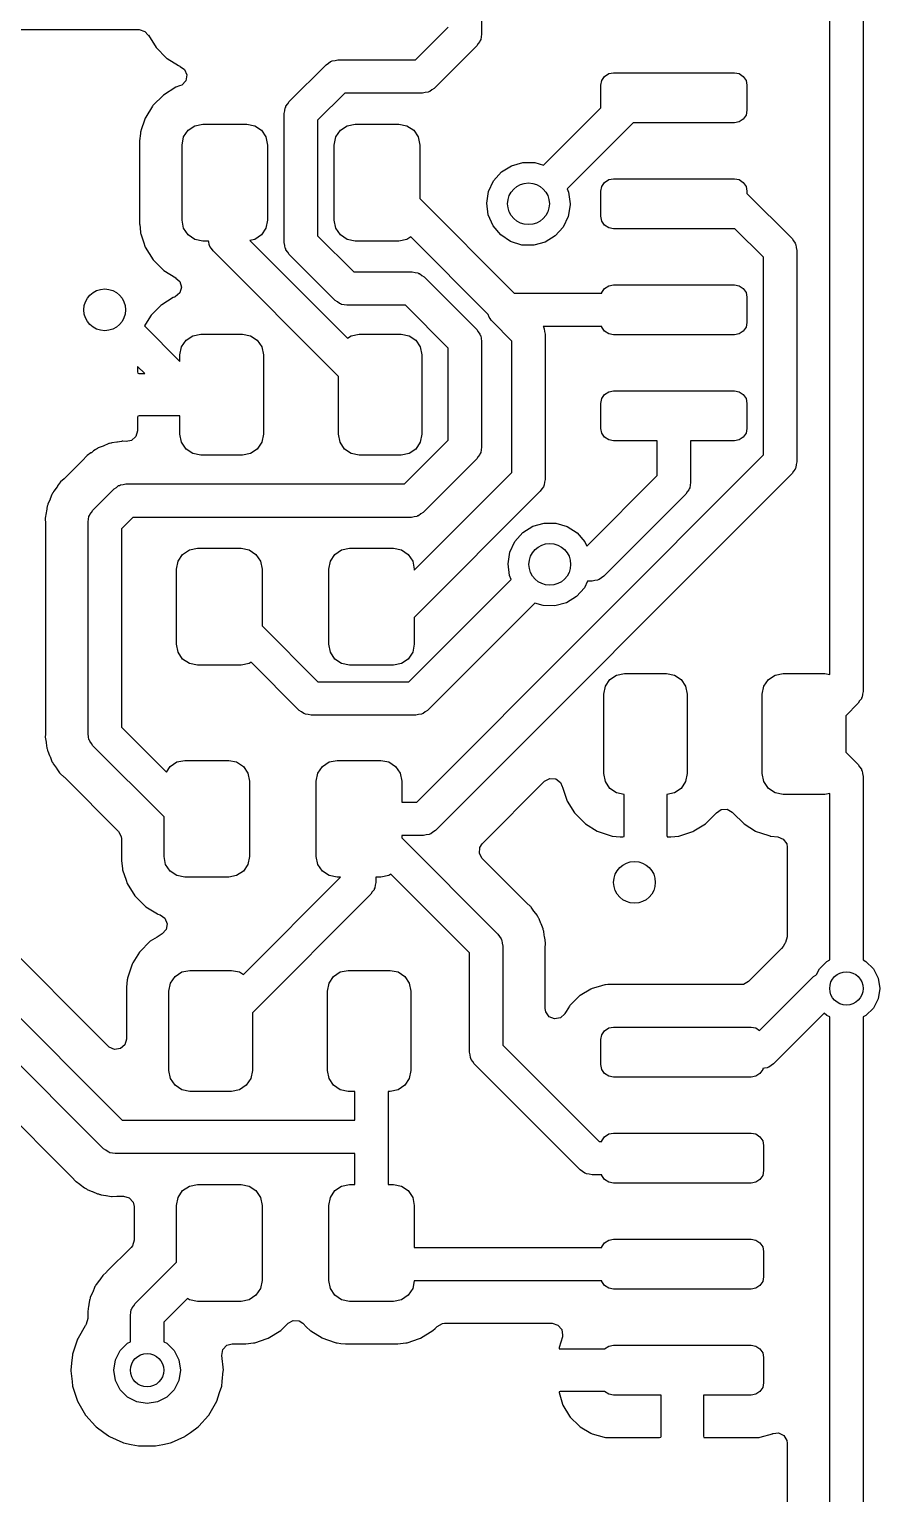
# Model space of a CAD drawing. Extents: x 61 to 228, y -146 to -45.
# Drawn here: x 134.48 to 144.67, y -125.94 to -108.4 of the extents above; entities that cross this region are included whole.
import ezdxf

# ---------------------------------------------------------------- set-up
doc = ezdxf.new("R2010")
doc.units = 0
doc.layers.add('BLACK', color=7, linetype='CONTINUOUS')

msp = doc.modelspace()

# ---------------------------------------------------------------- linework, layer by layer
at = {"layer": 'BLACK', "linetype": 'CONTINUOUS'}
for p, q in [((144.472, -91.313), (144.472, -116.332)), ((144.072, -116.127), (144.072, -104.34)), ((139.9, -106.509), (139.9, -108.458)), ((139.109, -108.766), (139.5, -108.375)), ((132.945, -108.404), (135.795, -108.404)), ((135.795, -108.404), (135.863, -108.425)), ((135.863, -108.425), (135.904, -108.471)), ((135.904, -108.471), (135.905, -108.47)), ((135.905, -108.47), (135.998, -108.62)), ((139.88, -108.545), (139.859, -108.571)), ((139.883, -108.534), (139.88, -108.545)), ((139.889, -108.524), (139.883, -108.534)), ((139.893, -108.491), (139.889, -108.524)), ((139.9, -108.458), (139.893, -108.491)), ((135.998, -108.62), (136.123, -108.745)), ((139.841, -108.599), (139.333, -109.108)), ((139.859, -108.571), (139.841, -108.599)), ((136.123, -108.745), (136.129, -108.749)), ((136.129, -108.749), (136.129, -108.749)), ((136.129, -108.749), (136.267, -108.834)), ((136.267, -108.834), (136.274, -108.838)), ((136.274, -108.838), (136.281, -108.84)), ((136.281, -108.84), (136.287, -108.844)), ((136.287, -108.844), (136.287, -108.845)), ((136.287, -108.845), (136.338, -108.881)), ((136.338, -108.881), (136.366, -108.946)), ((137.593, -109.266), (138.035, -108.824)), ((138.035, -108.824), (138.063, -108.807)), ((138.063, -108.807), (138.089, -108.786)), ((138.089, -108.786), (138.1, -108.783)), ((138.1, -108.783), (138.11, -108.777)), ((138.11, -108.777), (138.143, -108.773)), ((138.143, -108.773), (138.176, -108.766)), ((138.176, -108.766), (139.109, -108.766)), ((141.423, -108.931), (141.48, -108.92)), ((141.48, -108.92), (142.93, -108.92)), ((142.93, -108.92), (142.987, -108.931)), ((136.235, -109.094), (136.085, -109.188)), ((136.28, -109.079), (136.235, -109.094)), ((136.305, -109.068), (136.28, -109.079)), ((136.353, -109.016), (136.305, -109.068)), ((136.366, -108.946), (136.353, -109.016)), ((141.33, -109.07), (141.341, -109.013)), ((141.33, -109.339), (141.33, -109.07)), ((141.341, -109.013), (141.374, -108.964)), ((141.374, -108.964), (141.423, -108.931)), ((142.987, -108.931), (143.036, -108.964)), ((143.036, -108.964), (143.069, -109.013)), ((143.069, -109.013), (143.08, -109.07)), ((143.08, -109.07), (143.08, -109.37)), ((136.085, -109.188), (135.96, -109.313)), ((137.575, -109.294), (137.593, -109.266)), ((138.259, -109.166), (137.934, -109.49)), ((139.192, -109.166), (138.259, -109.166)), ((139.225, -109.159), (139.192, -109.166)), ((139.258, -109.155), (139.225, -109.159)), ((139.268, -109.149), (139.258, -109.155)), ((139.279, -109.146), (139.268, -109.149)), ((139.305, -109.125), (139.279, -109.146)), ((139.333, -109.108), (139.305, -109.125)), ((135.956, -109.319), (135.874, -109.452)), ((135.96, -109.313), (135.956, -109.319)), ((135.956, -109.319), (135.956, -109.319)), ((137.534, -109.407), (137.542, -109.375)), ((137.534, -110.955), (137.534, -109.407)), ((137.542, -109.375), (137.546, -109.341)), ((137.546, -109.341), (137.552, -109.332)), ((137.552, -109.332), (137.554, -109.32)), ((137.554, -109.32), (137.575, -109.294)), ((140.642, -110.027), (141.33, -109.339)), ((143.069, -109.427), (143.036, -109.476)), ((143.08, -109.37), (143.069, -109.427)), ((135.824, -109.591), (135.811, -109.631)), ((135.854, -109.501), (135.824, -109.591)), ((135.867, -109.463), (135.854, -109.501)), ((135.874, -109.452), (135.867, -109.463)), ((136.328, -109.69), (136.382, -109.609)), ((136.382, -109.609), (136.463, -109.555)), ((136.463, -109.555), (136.559, -109.536)), ((136.559, -109.536), (137.084, -109.536)), ((137.084, -109.536), (137.18, -109.555)), ((137.18, -109.555), (137.261, -109.609)), ((137.261, -109.609), (137.315, -109.69)), ((137.934, -109.49), (137.934, -110.872)), ((138.153, -109.69), (138.207, -109.609)), ((138.207, -109.609), (138.288, -109.555)), ((138.288, -109.555), (138.384, -109.536)), ((138.384, -109.536), (138.909, -109.536)), ((138.909, -109.536), (139.005, -109.555)), ((139.005, -109.555), (139.086, -109.609)), ((139.086, -109.609), (139.14, -109.69)), ((141.715, -109.52), (140.924, -110.311)), ((142.93, -109.52), (141.715, -109.52)), ((142.987, -109.509), (142.93, -109.52)), ((143.036, -109.476), (142.987, -109.509)), ((135.809, -109.648), (135.8, -109.736)), ((135.8, -109.736), (135.8, -110.736)), ((135.811, -109.638), (135.809, -109.648)), ((135.811, -109.631), (135.811, -109.638)), ((135.811, -109.638), (135.811, -109.638)), ((136.309, -109.786), (136.328, -109.69)), ((136.309, -110.686), (136.309, -109.786)), ((137.315, -109.69), (137.334, -109.786)), ((137.334, -109.786), (137.334, -110.686)), ((138.134, -109.786), (138.153, -109.69)), ((138.134, -110.686), (138.134, -109.786)), ((139.14, -109.69), (139.159, -109.786)), ((139.159, -109.786), (139.159, -110.428)), ((140.044, -110.215), (140.138, -110.109)), ((140.138, -110.109), (140.258, -110.034)), ((140.258, -110.034), (140.394, -109.995)), ((140.394, -109.995), (140.536, -109.995)), ((140.536, -109.995), (140.642, -110.027)), ((139.984, -110.344), (140.044, -110.215)), ((140.924, -110.311), (140.942, -110.35)), ((141.33, -110.34), (141.341, -110.283)), ((141.341, -110.283), (141.374, -110.234)), ((141.374, -110.234), (141.423, -110.201)), ((141.423, -110.201), (141.48, -110.19)), ((141.48, -110.19), (142.93, -110.19)), ((142.93, -110.19), (142.987, -110.201)), ((142.987, -110.201), (143.036, -110.234)), ((143.036, -110.234), (143.069, -110.283)), ((143.069, -110.283), (143.08, -110.34)), ((139.159, -110.428), (140.291, -111.56)), ((139.962, -110.484), (139.984, -110.344)), ((139.98, -110.624), (139.962, -110.484)), ((140.942, -110.35), (140.962, -110.49)), ((140.962, -110.49), (140.962, -110.502)), ((141.33, -110.64), (141.33, -110.34)), ((143.08, -110.34), (143.08, -110.366)), ((143.08, -110.366), (143.621, -110.907)), ((140.038, -110.754), (139.98, -110.624)), ((140.938, -110.642), (140.877, -110.77)), ((140.962, -110.502), (140.938, -110.642)), ((141.341, -110.697), (141.33, -110.64)), ((135.8, -110.736), (135.801, -110.74)), ((135.801, -110.74), (135.801, -110.74)), ((135.801, -110.74), (135.81, -110.828)), ((135.81, -110.828), (135.811, -110.842)), ((135.811, -110.842), (135.814, -110.849)), ((135.814, -110.849), (135.814, -110.849)), ((135.814, -110.849), (135.846, -110.946)), ((136.328, -110.782), (136.309, -110.686)), ((136.382, -110.863), (136.328, -110.782)), ((137.315, -110.782), (137.261, -110.863)), ((137.334, -110.686), (137.315, -110.782)), ((138.153, -110.782), (138.134, -110.686)), ((138.207, -110.863), (138.153, -110.782)), ((140.129, -110.863), (140.038, -110.754)), ((140.877, -110.77), (140.781, -110.875)), ((141.374, -110.746), (141.341, -110.697)), ((141.423, -110.779), (141.374, -110.746)), ((141.48, -110.79), (141.423, -110.779)), ((142.93, -110.79), (141.48, -110.79)), ((142.937, -110.789), (142.93, -110.79)), ((143.28, -111.131), (142.937, -110.789)), ((135.846, -110.946), (135.867, -111.01)), ((135.867, -111.01), (135.961, -111.16)), ((136.463, -110.917), (136.382, -110.863)), ((136.559, -110.936), (136.463, -110.917)), ((136.627, -110.936), (136.559, -110.936)), ((136.629, -110.946), (136.627, -110.936)), ((136.633, -110.979), (136.629, -110.946)), ((136.639, -110.989), (136.633, -110.979)), ((136.641, -111), (136.639, -110.989)), ((136.662, -111.026), (136.641, -111)), ((137.18, -110.917), (137.12, -110.929)), ((137.12, -110.929), (138.292, -112.101)), ((137.261, -110.863), (137.18, -110.917)), ((137.542, -110.988), (137.534, -110.955)), ((137.546, -111.021), (137.542, -110.988)), ((137.552, -111.031), (137.546, -111.021)), ((137.934, -110.872), (138.368, -111.306)), ((138.288, -110.917), (138.207, -110.863)), ((138.384, -110.936), (138.288, -110.917)), ((138.909, -110.936), (138.384, -110.936)), ((139.005, -110.917), (138.909, -110.936)), ((139.051, -110.886), (139.005, -110.917)), ((139.98, -111.815), (139.051, -110.886)), ((140.247, -110.941), (140.129, -110.863)), ((140.382, -110.984), (140.247, -110.941)), ((140.524, -110.986), (140.382, -110.984)), ((140.661, -110.949), (140.524, -110.986)), ((140.781, -110.875), (140.661, -110.949)), ((143.621, -110.907), (143.639, -110.935)), ((143.639, -110.935), (143.66, -110.961)), ((143.66, -110.961), (143.662, -110.972)), ((143.662, -110.972), (143.668, -110.982)), ((143.668, -110.982), (143.672, -111.015)), ((143.672, -111.015), (143.68, -111.048)), ((135.961, -111.16), (136.086, -111.285)), ((136.68, -111.055), (136.662, -111.026)), ((138.184, -112.559), (136.68, -111.055)), ((137.554, -111.042), (137.552, -111.031)), ((137.575, -111.068), (137.554, -111.042)), ((137.593, -111.096), (137.575, -111.068)), ((138.144, -111.647), (137.593, -111.096)), ((143.28, -113.498), (143.28, -111.131)), ((143.68, -111.048), (143.68, -113.581)), ((136.086, -111.285), (136.092, -111.289)), ((136.092, -111.289), (136.092, -111.289)), ((136.092, -111.289), (136.236, -111.378)), ((138.368, -111.306), (139.069, -111.306)), ((139.069, -111.306), (139.102, -111.313)), ((139.102, -111.313), (139.135, -111.317)), ((139.135, -111.317), (139.144, -111.323)), ((139.144, -111.323), (139.156, -111.326)), ((139.156, -111.326), (139.182, -111.347)), ((139.182, -111.347), (139.21, -111.365)), ((139.21, -111.365), (139.842, -111.996)), ((136.236, -111.378), (136.236, -111.379)), ((136.236, -111.379), (136.283, -111.421)), ((136.303, -111.489), (136.282, -111.557)), ((136.283, -111.421), (136.303, -111.489)), ((141.341, -111.553), (141.374, -111.504)), ((141.374, -111.504), (141.423, -111.471)), ((141.423, -111.471), (141.48, -111.46)), ((141.48, -111.46), (142.93, -111.46)), ((142.93, -111.46), (142.987, -111.471)), ((142.987, -111.471), (143.036, -111.504)), ((143.036, -111.504), (143.069, -111.553)), ((136.055, -111.708), (135.94, -111.823)), ((136.066, -111.699), (136.055, -111.708)), ((136.204, -111.614), (136.066, -111.699)), ((136.218, -111.607), (136.204, -111.614)), ((136.228, -111.603), (136.218, -111.607)), ((136.282, -111.557), (136.228, -111.603)), ((138.172, -111.665), (138.144, -111.647)), ((138.198, -111.686), (138.172, -111.665)), ((138.21, -111.689), (138.198, -111.686)), ((138.219, -111.695), (138.21, -111.689)), ((138.253, -111.699), (138.219, -111.695)), ((138.285, -111.706), (138.253, -111.699)), ((138.986, -111.706), (138.285, -111.706)), ((139.5, -112.22), (138.986, -111.706)), ((140.291, -111.56), (141.34, -111.56)), ((141.34, -111.56), (141.341, -111.553)), ((143.069, -111.553), (143.08, -111.61)), ((143.08, -111.61), (143.08, -111.91)), ((135.931, -111.834), (135.858, -111.953)), ((135.94, -111.823), (135.931, -111.834)), ((139.982, -111.826), (139.98, -111.815)), ((139.988, -111.836), (139.982, -111.826)), ((139.99, -111.847), (139.988, -111.836)), ((140.004, -111.864), (139.99, -111.847)), ((140.014, -111.885), (140.004, -111.864)), ((140.023, -111.892), (140.014, -111.885)), ((140.029, -111.901), (140.023, -111.892)), ((140.262, -112.134), (140.029, -111.901)), ((135.858, -111.953), (136.284, -112.379)), ((136.357, -112.124), (136.438, -112.07)), ((136.438, -112.07), (136.534, -112.051)), ((136.534, -112.051), (137.034, -112.051)), ((137.034, -112.051), (137.13, -112.07)), ((137.13, -112.07), (137.211, -112.124)), ((138.292, -112.101), (138.338, -112.07)), ((138.338, -112.07), (138.434, -112.051)), ((138.434, -112.051), (138.934, -112.051)), ((138.934, -112.051), (139.03, -112.07)), ((139.03, -112.07), (139.111, -112.124)), ((139.842, -111.996), (139.859, -112.024)), ((139.859, -112.024), (139.88, -112.051)), ((139.88, -112.051), (139.883, -112.062)), ((139.883, -112.062), (139.889, -112.072)), ((139.889, -112.072), (139.893, -112.105)), ((141.34, -111.96), (140.638, -111.96)), ((140.638, -111.96), (140.642, -111.965)), ((140.642, -111.965), (140.645, -111.976)), ((140.645, -111.976), (140.651, -111.986)), ((140.651, -111.986), (140.655, -112.019)), ((140.655, -112.019), (140.662, -112.051)), ((140.662, -112.051), (140.662, -113.792)), ((141.341, -111.967), (141.34, -111.96)), ((141.374, -112.016), (141.341, -111.967)), ((141.423, -112.049), (141.374, -112.016)), ((141.48, -112.06), (141.423, -112.049)), ((142.93, -112.06), (141.48, -112.06)), ((142.987, -112.049), (142.93, -112.06)), ((143.036, -112.016), (142.987, -112.049)), ((143.069, -111.967), (143.036, -112.016)), ((143.08, -111.91), (143.069, -111.967)), ((136.284, -112.301), (136.303, -112.205)), ((136.303, -112.205), (136.357, -112.124)), ((137.211, -112.124), (137.265, -112.205)), ((137.265, -112.205), (137.284, -112.301)), ((139.111, -112.124), (139.165, -112.205)), ((139.165, -112.205), (139.184, -112.301)), ((139.5, -113.321), (139.5, -112.22)), ((139.893, -112.105), (139.9, -112.137)), ((139.9, -112.137), (139.9, -113.404)), ((140.262, -113.709), (140.262, -112.134)), ((136.284, -112.379), (136.284, -112.301)), ((137.284, -112.301), (137.284, -113.251)), ((139.184, -112.301), (139.184, -113.251)), ((135.776, -112.437), (135.776, -112.504)), ((135.861, -112.522), (135.776, -112.437)), ((135.776, -112.504), (135.78, -112.519)), ((135.78, -112.519), (135.782, -112.52)), ((135.782, -112.52), (135.79, -112.522)), ((135.79, -112.522), (135.861, -112.522)), ((138.184, -113.251), (138.184, -112.559)), ((141.341, -112.823), (141.374, -112.774)), ((141.374, -112.774), (141.423, -112.741)), ((141.423, -112.741), (141.48, -112.73)), ((141.48, -112.73), (142.93, -112.73)), ((142.93, -112.73), (142.987, -112.741)), ((142.987, -112.741), (143.036, -112.774)), ((143.036, -112.774), (143.069, -112.823)), ((141.33, -112.88), (141.341, -112.823)), ((141.33, -113.18), (141.33, -112.88)), ((143.069, -112.823), (143.08, -112.88)), ((143.08, -112.88), (143.08, -113.18)), ((135.778, -113.036), (135.776, -113.044)), ((135.776, -113.044), (135.776, -113.21)), ((135.779, -113.034), (135.778, -113.036)), ((135.794, -113.03), (135.779, -113.034)), ((136.284, -113.03), (135.794, -113.03)), ((136.284, -113.251), (136.284, -113.03)), ((135.756, -113.279), (135.702, -113.325)), ((135.776, -113.21), (135.756, -113.279)), ((136.303, -113.347), (136.284, -113.251)), ((137.284, -113.251), (137.265, -113.347)), ((138.203, -113.347), (138.184, -113.251)), ((139.184, -113.251), (139.165, -113.347)), ((141.341, -113.237), (141.33, -113.18)), ((141.374, -113.286), (141.341, -113.237)), ((141.423, -113.319), (141.374, -113.286)), ((143.036, -113.286), (142.987, -113.319)), ((143.069, -113.237), (143.036, -113.286)), ((143.08, -113.18), (143.069, -113.237)), ((135.217, -113.474), (135.17, -113.506)), ((135.222, -113.471), (135.217, -113.474)), ((135.248, -113.45), (135.222, -113.471)), ((135.267, -113.436), (135.248, -113.45)), ((135.273, -113.432), (135.267, -113.436)), ((135.267, -113.436), (135.267, -113.436)), ((135.28, -113.429), (135.273, -113.432)), ((135.282, -113.427), (135.28, -113.429)), ((135.297, -113.419), (135.282, -113.427)), ((135.299, -113.418), (135.297, -113.419)), ((135.305, -113.414), (135.299, -113.418)), ((135.326, -113.406), (135.305, -113.414)), ((135.365, -113.391), (135.326, -113.406)), ((135.371, -113.388), (135.365, -113.391)), ((135.423, -113.366), (135.371, -113.388)), ((135.43, -113.363), (135.423, -113.366)), ((135.423, -113.366), (135.423, -113.366)), ((135.437, -113.361), (135.43, -113.363)), ((135.44, -113.361), (135.437, -113.361)), ((135.456, -113.356), (135.44, -113.361)), ((135.459, -113.356), (135.456, -113.356)), ((135.466, -113.353), (135.459, -113.356)), ((135.529, -113.345), (135.466, -113.353)), ((135.536, -113.344), (135.529, -113.345)), ((135.582, -113.336), (135.536, -113.344)), ((135.591, -113.335), (135.582, -113.336)), ((135.599, -113.333), (135.591, -113.335)), ((135.591, -113.335), (135.591, -113.335)), ((135.641, -113.336), (135.599, -113.333)), ((135.702, -113.325), (135.641, -113.336)), ((136.357, -113.428), (136.303, -113.347)), ((136.438, -113.482), (136.357, -113.428)), ((137.211, -113.428), (137.13, -113.482)), ((137.265, -113.347), (137.211, -113.428)), ((138.257, -113.428), (138.203, -113.347)), ((138.338, -113.482), (138.257, -113.428)), ((138.975, -113.846), (139.5, -113.321)), ((139.111, -113.428), (139.03, -113.482)), ((139.165, -113.347), (139.111, -113.428)), ((139.883, -113.479), (139.88, -113.491)), ((139.889, -113.47), (139.883, -113.479)), ((139.893, -113.436), (139.889, -113.47)), ((139.9, -113.404), (139.893, -113.436)), ((141.48, -113.33), (141.423, -113.319)), ((142.005, -113.33), (141.48, -113.33)), ((142.005, -113.744), (142.005, -113.33)), ((142.93, -113.33), (142.405, -113.33)), ((142.405, -113.33), (142.405, -113.827)), ((142.987, -113.319), (142.93, -113.33)), ((135.118, -113.562), (134.901, -113.779)), ((135.123, -113.557), (135.118, -113.562)), ((135.159, -113.516), (135.123, -113.557)), ((135.164, -113.511), (135.159, -113.516)), ((135.159, -113.516), (135.159, -113.516)), ((135.17, -113.506), (135.164, -113.511)), ((135.17, -113.506), (135.17, -113.506)), ((136.534, -113.501), (136.438, -113.482)), ((137.034, -113.501), (136.534, -113.501)), ((137.13, -113.482), (137.034, -113.501)), ((138.434, -113.501), (138.338, -113.482)), ((138.934, -113.501), (138.434, -113.501)), ((139.03, -113.482), (138.934, -113.501)), ((139.122, -117.656), (143.28, -113.498)), ((139.841, -113.545), (139.199, -114.188)), ((139.859, -113.517), (139.841, -113.545)), ((139.88, -113.491), (139.859, -113.517)), ((143.668, -113.647), (143.662, -113.657)), ((143.672, -113.614), (143.668, -113.647)), ((143.68, -113.581), (143.672, -113.614)), ((134.852, -113.822), (134.818, -113.87)), ((134.895, -113.784), (134.852, -113.822)), ((134.901, -113.779), (134.895, -113.784)), ((139.093, -114.878), (140.262, -113.709)), ((143.621, -113.722), (139.346, -117.998)), ((140.655, -113.825), (140.651, -113.858)), ((140.662, -113.792), (140.655, -113.825)), ((141.161, -114.589), (142.005, -113.744)), ((142.405, -113.827), (142.398, -113.86)), ((143.639, -113.694), (143.621, -113.722)), ((143.66, -113.668), (143.639, -113.694)), ((143.662, -113.657), (143.66, -113.668)), ((134.75, -113.97), (134.73, -114.022)), ((134.753, -113.963), (134.75, -113.97)), ((134.75, -113.97), (134.75, -113.97)), ((134.757, -113.957), (134.753, -113.963)), ((134.759, -113.954), (134.757, -113.957)), ((134.767, -113.939), (134.759, -113.954)), ((134.768, -113.937), (134.767, -113.939)), ((134.772, -113.93), (134.768, -113.937)), ((134.811, -113.88), (134.772, -113.93)), ((134.815, -113.875), (134.811, -113.88)), ((134.818, -113.87), (134.815, -113.875)), ((135.241, -114.159), (135.495, -113.904)), ((135.495, -113.904), (135.523, -113.887)), ((135.523, -113.887), (135.549, -113.866)), ((135.549, -113.866), (135.56, -113.863)), ((135.56, -113.863), (135.57, -113.857)), ((135.57, -113.857), (135.603, -113.853)), ((135.603, -113.853), (135.636, -113.846)), ((135.636, -113.846), (138.975, -113.846)), ((140.603, -113.933), (139.093, -115.444)), ((140.621, -113.905), (140.603, -113.933)), ((140.642, -113.879), (140.621, -113.905)), ((140.645, -113.868), (140.642, -113.879)), ((140.651, -113.858), (140.645, -113.868)), ((142.346, -113.968), (141.364, -114.951)), ((142.364, -113.94), (142.346, -113.968)), ((142.385, -113.914), (142.364, -113.94)), ((142.388, -113.903), (142.385, -113.914)), ((142.394, -113.893), (142.388, -113.903)), ((142.398, -113.86), (142.394, -113.893)), ((134.684, -114.171), (134.682, -114.186)), ((134.688, -114.143), (134.684, -114.171)), ((134.69, -114.13), (134.688, -114.143)), ((134.691, -114.123), (134.69, -114.13)), ((134.69, -114.13), (134.69, -114.13)), ((134.693, -114.115), (134.691, -114.123)), ((134.694, -114.113), (134.693, -114.115)), ((134.699, -114.097), (134.694, -114.113)), ((134.7, -114.094), (134.699, -114.097)), ((134.701, -114.087), (134.7, -114.094)), ((134.727, -114.028), (134.701, -114.087)), ((134.73, -114.022), (134.727, -114.028)), ((135.223, -114.187), (135.241, -114.159)), ((134.681, -114.192), (134.67, -114.255)), ((134.67, -114.255), (134.67, -114.263)), ((134.67, -114.263), (134.67, -114.263)), ((134.67, -114.263), (134.673, -114.317)), ((134.673, -114.317), (134.673, -114.325)), ((134.673, -114.325), (134.673, -116.811)), ((134.682, -114.186), (134.681, -114.192)), ((135.182, -114.3), (135.189, -114.267)), ((135.182, -116.84), (135.182, -114.3)), ((135.189, -114.267), (135.193, -114.234)), ((135.193, -114.234), (135.199, -114.224)), ((135.199, -114.224), (135.202, -114.213)), ((135.202, -114.213), (135.223, -114.187)), ((135.719, -114.246), (135.582, -114.383)), ((139.058, -114.246), (135.719, -114.246)), ((139.09, -114.239), (139.058, -114.246)), ((139.123, -114.235), (139.09, -114.239)), ((139.133, -114.229), (139.123, -114.235)), ((139.144, -114.226), (139.133, -114.229)), ((139.17, -114.205), (139.144, -114.226)), ((139.199, -114.188), (139.17, -114.205)), ((140.393, -114.428), (140.513, -114.353)), ((140.513, -114.353), (140.649, -114.314)), ((140.649, -114.314), (140.791, -114.315)), ((140.791, -114.315), (140.927, -114.355)), ((140.927, -114.355), (141.046, -114.432)), ((135.582, -114.383), (135.582, -116.757)), ((140.299, -114.535), (140.393, -114.428)), ((141.046, -114.432), (141.138, -114.54)), ((136.262, -114.77), (136.316, -114.689)), ((136.316, -114.689), (136.397, -114.635)), ((136.397, -114.635), (136.493, -114.616)), ((136.493, -114.616), (137.018, -114.616)), ((137.018, -114.616), (137.114, -114.635)), ((137.114, -114.635), (137.195, -114.689)), ((137.195, -114.689), (137.249, -114.77)), ((138.087, -114.77), (138.141, -114.689)), ((138.141, -114.689), (138.222, -114.635)), ((138.222, -114.635), (138.318, -114.616)), ((138.318, -114.616), (138.843, -114.616)), ((138.843, -114.616), (138.939, -114.635)), ((138.939, -114.635), (139.02, -114.689)), ((139.02, -114.689), (139.074, -114.77)), ((140.217, -114.803), (140.239, -114.663)), ((140.239, -114.663), (140.299, -114.535)), ((141.138, -114.54), (141.161, -114.589)), ((136.243, -114.866), (136.262, -114.77)), ((136.243, -115.766), (136.243, -114.866)), ((137.249, -114.77), (137.268, -114.866)), ((137.268, -114.866), (137.268, -115.546)), ((138.068, -114.866), (138.087, -114.77)), ((138.068, -115.766), (138.068, -114.866)), ((139.074, -114.77), (139.093, -114.866)), ((139.093, -114.866), (139.093, -114.878)), ((140.235, -114.944), (140.217, -114.803)), ((139.029, -116.216), (140.256, -114.989)), ((140.256, -114.989), (140.235, -114.944)), ((141.17, -115.009), (141.132, -115.089)), ((141.223, -115.009), (141.17, -115.009)), ((141.256, -115.002), (141.223, -115.009)), ((141.289, -114.998), (141.256, -115.002)), ((141.298, -114.992), (141.289, -114.998)), ((141.31, -114.989), (141.298, -114.992)), ((141.336, -114.968), (141.31, -114.989)), ((141.364, -114.951), (141.336, -114.968)), ((141.036, -115.194), (140.916, -115.268)), ((141.132, -115.089), (141.036, -115.194)), ((140.539, -115.272), (139.253, -116.557)), ((140.637, -115.303), (140.539, -115.272)), ((140.779, -115.305), (140.637, -115.303)), ((140.916, -115.268), (140.779, -115.305)), ((137.268, -115.546), (137.938, -116.216)), ((139.093, -115.444), (139.093, -115.766)), ((136.262, -115.862), (136.243, -115.766)), ((136.316, -115.943), (136.262, -115.862)), ((138.087, -115.862), (138.068, -115.766)), ((138.141, -115.943), (138.087, -115.862)), ((139.074, -115.862), (139.02, -115.943)), ((139.093, -115.766), (139.074, -115.862)), ((136.397, -115.997), (136.316, -115.943)), ((136.493, -116.016), (136.397, -115.997)), ((137.018, -116.016), (136.493, -116.016)), ((137.114, -115.997), (137.018, -116.016)), ((137.138, -115.981), (137.114, -115.997)), ((137.714, -116.557), (137.138, -115.981)), ((138.222, -115.997), (138.141, -115.943)), ((138.318, -116.016), (138.222, -115.997)), ((138.843, -116.016), (138.318, -116.016)), ((138.939, -115.997), (138.843, -116.016)), ((139.02, -115.943), (138.939, -115.997)), ((137.938, -116.216), (139.029, -116.216)), ((141.364, -116.365), (141.383, -116.269)), ((141.383, -116.269), (141.437, -116.188)), ((141.437, -116.188), (141.518, -116.134)), ((141.518, -116.134), (141.614, -116.115)), ((141.614, -116.115), (142.114, -116.115)), ((142.114, -116.115), (142.21, -116.134)), ((142.21, -116.134), (142.291, -116.188)), ((142.291, -116.188), (142.345, -116.269)), ((142.345, -116.269), (142.364, -116.365)), ((143.264, -116.365), (143.283, -116.269)), ((143.283, -116.269), (143.337, -116.188)), ((143.337, -116.188), (143.418, -116.134)), ((143.418, -116.134), (143.514, -116.115)), ((143.514, -116.115), (144.014, -116.115)), ((144.014, -116.115), (144.072, -116.127)), ((141.364, -117.315), (141.364, -116.365)), ((142.364, -116.365), (142.364, -117.315)), ((143.264, -117.315), (143.264, -116.365)), ((144.431, -116.445), (144.413, -116.473)), ((144.452, -116.419), (144.431, -116.445)), ((144.455, -116.408), (144.452, -116.419)), ((144.461, -116.398), (144.455, -116.408)), ((144.465, -116.365), (144.461, -116.398)), ((144.472, -116.332), (144.465, -116.365)), ((137.742, -116.575), (137.714, -116.557)), ((137.768, -116.596), (137.742, -116.575)), ((137.779, -116.598), (137.768, -116.596)), ((137.789, -116.604), (137.779, -116.598)), ((137.822, -116.608), (137.789, -116.604)), ((137.855, -116.616), (137.822, -116.608)), ((139.112, -116.616), (137.855, -116.616)), ((139.145, -116.608), (139.112, -116.616)), ((139.178, -116.604), (139.145, -116.608)), ((139.188, -116.598), (139.178, -116.604)), ((139.199, -116.596), (139.188, -116.598)), ((139.225, -116.575), (139.199, -116.596)), ((139.253, -116.557), (139.225, -116.575)), ((144.413, -116.473), (144.264, -116.623)), ((144.264, -116.623), (144.264, -117.057)), ((134.673, -116.811), (134.673, -116.82)), ((135.582, -116.757), (136.121, -117.296)), ((134.672, -116.842), (134.669, -116.877)), ((134.669, -116.877), (134.68, -116.938)), ((134.673, -116.82), (134.672, -116.842)), ((134.68, -116.938), (134.68, -116.94)), ((134.68, -116.94), (134.681, -116.947)), ((134.681, -116.947), (134.689, -117.01)), ((135.189, -116.873), (135.182, -116.84)), ((135.193, -116.906), (135.189, -116.873)), ((135.199, -116.916), (135.193, -116.906)), ((135.202, -116.927), (135.199, -116.916)), ((135.223, -116.953), (135.202, -116.927)), ((135.24, -116.981), (135.223, -116.953)), ((136.093, -117.833), (135.24, -116.981)), ((134.689, -117.01), (134.692, -117.017)), ((134.692, -117.017), (134.692, -117.02)), ((134.692, -117.02), (134.697, -117.036)), ((134.697, -117.036), (134.697, -117.039)), ((134.697, -117.039), (134.699, -117.046)), ((134.699, -117.046), (134.721, -117.097)), ((134.721, -117.097), (134.724, -117.105)), ((134.724, -117.105), (134.727, -117.111)), ((134.727, -117.111), (134.75, -117.171)), ((136.247, -117.175), (136.343, -117.156)), ((136.343, -117.156), (136.868, -117.156)), ((136.868, -117.156), (136.963, -117.175)), ((138.072, -117.175), (138.167, -117.156)), ((138.167, -117.156), (138.692, -117.156)), ((138.692, -117.156), (138.788, -117.175)), ((144.264, -117.057), (144.414, -117.207)), ((134.75, -117.171), (134.754, -117.177)), ((134.754, -117.177), (134.755, -117.179)), ((134.755, -117.179), (134.763, -117.194)), ((134.763, -117.194), (134.765, -117.196)), ((134.765, -117.196), (134.768, -117.203)), ((134.768, -117.203), (134.804, -117.25)), ((134.804, -117.25), (134.807, -117.254)), ((134.807, -117.254), (134.81, -117.259)), ((134.81, -117.259), (134.842, -117.306)), ((134.842, -117.306), (134.842, -117.306)), ((134.842, -117.306), (134.847, -117.312)), ((134.847, -117.312), (134.852, -117.317)), ((134.852, -117.317), (134.852, -117.317)), ((134.852, -117.317), (134.893, -117.353)), ((136.121, -117.296), (136.166, -117.229)), ((136.166, -117.229), (136.247, -117.175)), ((136.963, -117.175), (137.044, -117.229)), ((137.044, -117.229), (137.098, -117.31)), ((137.098, -117.31), (137.118, -117.406)), ((137.917, -117.406), (137.937, -117.31)), ((137.937, -117.31), (137.991, -117.229)), ((137.991, -117.229), (138.072, -117.175)), ((138.788, -117.175), (138.869, -117.229)), ((138.869, -117.229), (138.923, -117.31)), ((138.923, -117.31), (138.942, -117.406)), ((141.383, -117.411), (141.364, -117.315)), ((142.364, -117.315), (142.345, -117.411)), ((143.283, -117.411), (143.264, -117.315)), ((144.414, -117.207), (144.431, -117.235)), ((144.431, -117.235), (144.452, -117.261)), ((144.452, -117.261), (144.455, -117.272)), ((144.455, -117.272), (144.461, -117.282)), ((144.461, -117.282), (144.465, -117.315)), ((144.465, -117.315), (144.472, -117.348)), ((134.893, -117.353), (134.898, -117.358)), ((134.898, -117.358), (135.547, -118.007)), ((137.118, -117.406), (137.118, -118.306)), ((137.917, -118.306), (137.917, -117.406)), ((138.942, -117.406), (138.942, -117.656)), ((139.908, -118.154), (140.655, -117.407)), ((140.655, -117.407), (140.718, -117.373)), ((140.718, -117.373), (140.788, -117.378)), ((140.788, -117.378), (140.845, -117.421)), ((140.845, -117.421), (140.867, -117.47)), ((140.867, -117.47), (140.869, -117.478)), ((140.869, -117.478), (140.921, -117.632)), ((141.437, -117.492), (141.383, -117.411)), ((141.518, -117.546), (141.437, -117.492)), ((142.291, -117.492), (142.21, -117.546)), ((142.345, -117.411), (142.291, -117.492)), ((143.337, -117.492), (143.283, -117.411)), ((143.418, -117.546), (143.337, -117.492)), ((144.472, -117.348), (144.472, -119.547)), ((138.942, -117.656), (139.122, -117.656)), ((140.921, -117.632), (140.927, -117.645)), ((140.927, -117.645), (141.012, -117.783)), ((141.61, -117.564), (141.518, -117.546)), ((141.61, -118.059), (141.61, -117.564)), ((142.21, -117.546), (142.118, -117.564)), ((142.118, -117.564), (142.118, -118.055)), ((143.514, -117.565), (143.418, -117.546)), ((144.014, -117.565), (143.514, -117.565)), ((144.072, -117.553), (144.014, -117.565)), ((144.072, -119.547), (144.072, -117.553)), ((136.093, -118.306), (136.093, -117.833)), ((141.012, -117.783), (141.021, -117.794)), ((141.021, -117.794), (141.136, -117.909)), ((142.593, -117.908), (142.708, -117.793)), ((142.708, -117.793), (142.715, -117.784)), ((142.715, -117.784), (142.773, -117.743)), ((142.773, -117.743), (142.844, -117.74)), ((142.844, -117.74), (142.905, -117.776)), ((142.905, -117.776), (142.912, -117.783)), ((142.912, -117.783), (142.916, -117.789)), ((142.916, -117.789), (143.041, -117.914)), ((135.547, -118.007), (135.581, -118.069)), ((139.28, -118.039), (139.27, -118.045)), ((139.291, -118.036), (139.28, -118.039)), ((139.317, -118.015), (139.291, -118.036)), ((139.346, -117.998), (139.317, -118.015)), ((141.136, -117.909), (141.147, -117.918)), ((141.147, -117.918), (141.285, -118.003)), ((141.285, -118.003), (141.298, -118.009)), ((141.298, -118.009), (141.453, -118.06)), ((142.277, -118.06), (142.431, -118.008)), ((142.431, -118.008), (142.444, -118.002)), ((142.444, -118.002), (142.582, -117.917)), ((142.582, -117.917), (142.593, -117.908)), ((143.041, -117.914), (143.047, -117.918)), ((143.047, -117.918), (143.047, -117.918)), ((143.047, -117.918), (143.184, -118.003)), ((143.184, -118.003), (143.191, -118.007)), ((143.191, -118.007), (143.244, -118.025)), ((143.244, -118.025), (143.353, -118.061)), ((135.581, -118.069), (135.584, -118.096)), ((135.584, -118.096), (135.584, -118.356)), ((139.204, -118.056), (138.942, -118.056)), ((138.942, -118.056), (138.942, -118.086)), ((138.942, -118.086), (140.096, -119.239)), ((139.237, -118.049), (139.204, -118.056)), ((139.27, -118.045), (139.237, -118.049)), ((139.874, -118.27), (139.879, -118.199)), ((139.879, -118.199), (139.908, -118.154)), ((141.453, -118.06), (141.466, -118.063)), ((141.466, -118.063), (141.56, -118.073)), ((141.56, -118.073), (141.567, -118.073)), ((141.567, -118.073), (141.592, -118.073)), ((141.592, -118.073), (141.607, -118.069)), ((141.607, -118.069), (141.608, -118.067)), ((141.608, -118.067), (141.61, -118.059)), ((142.118, -118.055), (142.122, -118.07)), ((142.122, -118.07), (142.124, -118.071)), ((142.124, -118.071), (142.132, -118.073)), ((142.132, -118.073), (142.161, -118.073)), ((142.161, -118.073), (142.168, -118.073)), ((142.168, -118.073), (142.263, -118.063)), ((142.263, -118.063), (142.277, -118.06)), ((143.353, -118.061), (143.353, -118.061)), ((143.353, -118.061), (143.359, -118.063)), ((143.359, -118.063), (143.366, -118.063)), ((143.366, -118.063), (143.366, -118.063)), ((143.366, -118.063), (143.45, -118.072)), ((143.45, -118.072), (143.516, -118.099)), ((143.516, -118.099), (143.557, -118.157)), ((143.557, -118.157), (143.564, -118.197)), ((143.564, -118.197), (143.564, -119.269)), ((135.428, -120.583), (133.079, -118.234)), ((135.584, -118.356), (135.584, -118.36)), ((135.584, -118.36), (135.584, -118.36)), ((135.584, -118.36), (135.594, -118.453)), ((136.112, -118.402), (136.093, -118.306)), ((137.118, -118.306), (137.098, -118.402)), ((137.937, -118.402), (137.917, -118.306)), ((139.908, -118.332), (139.874, -118.27)), ((140.438, -118.862), (139.908, -118.332)), ((132.534, -118.408), (135.592, -121.466)), ((135.594, -118.453), (135.595, -118.462)), ((135.595, -118.462), (135.597, -118.469)), ((135.597, -118.469), (135.597, -118.469)), ((135.597, -118.469), (135.638, -118.591)), ((136.166, -118.483), (136.112, -118.402)), ((136.247, -118.537), (136.166, -118.483)), ((136.343, -118.556), (136.247, -118.537)), ((136.868, -118.556), (136.343, -118.556)), ((136.963, -118.537), (136.868, -118.556)), ((137.044, -118.483), (136.963, -118.537)), ((137.098, -118.402), (137.044, -118.483)), ((137.044, -119.721), (138.209, -118.556)), ((137.991, -118.483), (137.937, -118.402)), ((138.072, -118.537), (137.991, -118.483)), ((138.167, -118.556), (138.072, -118.537)), ((138.209, -118.556), (138.167, -118.556)), ((138.692, -118.556), (138.63, -118.556)), ((138.63, -118.556), (138.63, -118.618)), ((138.788, -118.537), (138.692, -118.556)), ((138.812, -118.521), (138.788, -118.537)), ((139.754, -119.463), (138.812, -118.521)), ((135.368, -121.807), (132.192, -118.632)), ((135.638, -118.591), (135.651, -118.63)), ((135.651, -118.63), (135.744, -118.78)), ((138.589, -118.731), (138.571, -118.759)), ((138.61, -118.705), (138.589, -118.731)), ((138.613, -118.694), (138.61, -118.705)), ((138.619, -118.684), (138.613, -118.694)), ((138.623, -118.651), (138.619, -118.684)), ((138.63, -118.618), (138.623, -118.651)), ((135.744, -118.78), (135.869, -118.905)), ((135.869, -118.905), (135.875, -118.909)), ((135.875, -118.909), (135.875, -118.909)), ((135.875, -118.909), (136.013, -118.994)), ((138.571, -118.759), (137.152, -120.179)), ((140.443, -118.867), (140.438, -118.862)), ((140.481, -118.901), (140.443, -118.867)), ((140.489, -118.908), (140.481, -118.901)), ((140.494, -118.914), (140.489, -118.908)), ((140.526, -118.961), (140.494, -118.914)), ((140.494, -118.914), (140.494, -118.914)), ((131.85, -119.009), (134.988, -122.147)), ((136.013, -118.994), (136.02, -118.998)), ((136.02, -118.998), (136.045, -119.007)), ((136.045, -119.007), (136.104, -119.047)), ((136.104, -119.047), (136.131, -119.113)), ((140.529, -118.966), (140.526, -118.961)), ((140.531, -118.968), (140.529, -118.966)), ((140.564, -119.011), (140.531, -118.968)), ((140.568, -119.017), (140.564, -119.011)), ((140.564, -119.011), (140.564, -119.011)), ((140.571, -119.024), (140.568, -119.017)), ((140.573, -119.026), (140.571, -119.024)), ((140.581, -119.041), (140.573, -119.026)), ((140.582, -119.043), (140.581, -119.041)), ((140.586, -119.049), (140.582, -119.043)), ((140.589, -119.056), (140.586, -119.049)), ((140.609, -119.109), (140.589, -119.056)), ((140.589, -119.056), (140.589, -119.056)), ((136.072, -119.233), (136.009, -119.272)), ((136.118, -119.182), (136.072, -119.233)), ((136.131, -119.113), (136.118, -119.182)), ((140.096, -119.239), (140.113, -119.267)), ((140.113, -119.267), (140.134, -119.293)), ((140.612, -119.115), (140.609, -119.109)), ((140.637, -119.174), (140.612, -119.115)), ((140.639, -119.181), (140.637, -119.174)), ((140.639, -119.184), (140.639, -119.181)), ((140.644, -119.2), (140.639, -119.184)), ((140.644, -119.203), (140.644, -119.2)), ((140.647, -119.21), (140.644, -119.203)), ((140.655, -119.273), (140.647, -119.21)), ((135.928, -119.323), (135.803, -119.448)), ((136.009, -119.272), (135.928, -119.323)), ((140.134, -119.293), (140.137, -119.304)), ((140.137, -119.304), (140.143, -119.314)), ((140.143, -119.314), (140.147, -119.347)), ((140.147, -119.347), (140.154, -119.38)), ((140.154, -119.38), (140.154, -120.567)), ((140.656, -119.28), (140.655, -119.273)), ((140.655, -119.273), (140.655, -119.273)), ((140.667, -119.343), (140.656, -119.28)), ((140.662, -119.409), (140.663, -119.4)), ((140.662, -120.128), (140.662, -119.409)), ((140.663, -119.4), (140.666, -119.35)), ((140.666, -119.35), (140.667, -119.343)), ((140.666, -119.35), (140.666, -119.35)), ((143.494, -119.41), (143.099, -119.805)), ((143.514, -119.384), (143.494, -119.41)), ((143.53, -119.357), (143.514, -119.384)), ((143.533, -119.351), (143.53, -119.357)), ((143.53, -119.357), (143.53, -119.357)), ((143.537, -119.346), (143.533, -119.351)), ((143.539, -119.343), (143.537, -119.346)), ((143.543, -119.337), (143.539, -119.343)), ((143.564, -119.269), (143.543, -119.337)), ((135.71, -119.598), (135.654, -119.766)), ((135.721, -119.581), (135.71, -119.598)), ((135.799, -119.454), (135.721, -119.581)), ((135.803, -119.448), (135.799, -119.454)), ((135.799, -119.454), (135.799, -119.454)), ((139.754, -120.65), (139.754, -119.463)), ((143.948, -119.653), (144.037, -119.564)), ((144.037, -119.564), (144.072, -119.547)), ((144.472, -119.547), (144.507, -119.564)), ((144.507, -119.564), (144.596, -119.653)), ((135.652, -119.786), (135.643, -119.871)), ((135.654, -119.773), (135.652, -119.786)), ((135.654, -119.766), (135.654, -119.773)), ((135.654, -119.773), (135.654, -119.773)), ((136.171, -119.825), (136.225, -119.744)), ((136.225, -119.744), (136.306, -119.69)), ((136.306, -119.69), (136.402, -119.671)), ((136.402, -119.671), (136.902, -119.671)), ((136.902, -119.671), (136.998, -119.69)), ((136.998, -119.69), (137.044, -119.721)), ((138.071, -119.825), (138.125, -119.744)), ((138.125, -119.744), (138.206, -119.69)), ((138.206, -119.69), (138.302, -119.671)), ((138.302, -119.671), (138.802, -119.671)), ((138.802, -119.671), (138.898, -119.69)), ((138.898, -119.69), (138.979, -119.744)), ((138.979, -119.744), (139.033, -119.825)), ((143.232, -120.391), (143.877, -119.746)), ((143.877, -119.746), (143.905, -119.729)), ((143.905, -119.729), (143.913, -119.722)), ((143.913, -119.722), (143.948, -119.653)), ((144.596, -119.653), (144.652, -119.764)), ((144.652, -119.764), (144.672, -119.888)), ((135.643, -119.871), (135.643, -120.494)), ((136.152, -119.921), (136.171, -119.825)), ((136.152, -120.871), (136.152, -119.921)), ((138.052, -119.921), (138.071, -119.825)), ((138.052, -120.871), (138.052, -119.921)), ((139.033, -119.825), (139.052, -119.921)), ((139.052, -119.921), (139.052, -120.871)), ((141.21, -119.895), (141.08, -119.972)), ((141.216, -119.891), (141.21, -119.895)), ((141.21, -119.895), (141.21, -119.895)), ((141.224, -119.889), (141.216, -119.891)), ((141.297, -119.867), (141.224, -119.889)), ((141.224, -119.889), (141.224, -119.889)), ((141.376, -119.844), (141.297, -119.867)), ((141.383, -119.844), (141.376, -119.844)), ((141.411, -119.842), (141.383, -119.844)), ((141.383, -119.844), (141.383, -119.844)), ((141.413, -119.841), (141.411, -119.842)), ((141.411, -119.842), (141.411, -119.842)), ((143.01, -119.841), (141.413, -119.841)), ((143.037, -119.839), (143.01, -119.841)), ((143.099, -119.805), (143.037, -119.839)), ((144.672, -119.888), (144.652, -120.012)), ((140.669, -120.168), (140.662, -120.128)), ((140.952, -120.1), (140.913, -120.165)), ((140.956, -120.093), (140.952, -120.1)), ((140.952, -120.1), (140.952, -120.1)), ((141.073, -119.976), (140.956, -120.093)), ((141.08, -119.972), (141.073, -119.976)), ((141.08, -119.972), (141.08, -119.972)), ((144.596, -120.123), (144.507, -120.212)), ((144.652, -120.012), (144.596, -120.123)), ((137.152, -120.179), (137.152, -120.871)), ((140.71, -120.226), (140.669, -120.168)), ((140.775, -120.253), (140.71, -120.226)), ((140.845, -120.241), (140.775, -120.253)), ((140.897, -120.192), (140.845, -120.241)), ((140.899, -120.189), (140.897, -120.192)), ((140.913, -120.165), (140.899, -120.189)), ((144.007, -120.182), (143.397, -120.792)), ((144.037, -120.212), (144.007, -120.182)), ((144.072, -120.229), (144.037, -120.212)), ((144.072, -127.303), (144.072, -120.229)), ((144.507, -120.212), (144.472, -120.229)), ((144.472, -120.229), (144.472, -127.508)), ((135.643, -120.494), (135.623, -120.562)), ((141.33, -120.5), (141.341, -120.443)), ((141.341, -120.443), (141.374, -120.394)), ((141.374, -120.394), (141.423, -120.361)), ((141.423, -120.361), (141.48, -120.35)), ((141.48, -120.35), (143.13, -120.35)), ((143.13, -120.35), (143.187, -120.361)), ((143.187, -120.361), (143.232, -120.391)), ((135.435, -120.59), (135.428, -120.583)), ((135.5, -120.619), (135.435, -120.59)), ((135.57, -120.609), (135.5, -120.619)), ((135.623, -120.562), (135.57, -120.609)), ((139.761, -120.683), (139.754, -120.65)), ((140.154, -120.567), (141.307, -121.72)), ((141.33, -120.8), (141.33, -120.5)), ((139.765, -120.716), (139.761, -120.683)), ((139.771, -120.726), (139.765, -120.716)), ((139.774, -120.737), (139.771, -120.726)), ((139.795, -120.763), (139.774, -120.737)), ((139.812, -120.791), (139.795, -120.763)), ((141.083, -122.061), (139.812, -120.791)), ((141.341, -120.857), (141.33, -120.8)), ((143.271, -120.847), (143.269, -120.857)), ((143.289, -120.843), (143.271, -120.847)), ((143.322, -120.839), (143.289, -120.843)), ((143.332, -120.833), (143.322, -120.839)), ((143.343, -120.83), (143.332, -120.833)), ((143.369, -120.809), (143.343, -120.83)), ((143.397, -120.792), (143.369, -120.809)), ((136.171, -120.967), (136.152, -120.871)), ((136.225, -121.048), (136.171, -120.967)), ((137.133, -120.967), (137.079, -121.048)), ((137.152, -120.871), (137.133, -120.967)), ((138.071, -120.967), (138.052, -120.871)), ((138.125, -121.048), (138.071, -120.967)), ((139.033, -120.967), (138.979, -121.048)), ((139.052, -120.871), (139.033, -120.967)), ((141.374, -120.906), (141.341, -120.857)), ((141.423, -120.939), (141.374, -120.906)), ((141.48, -120.95), (141.423, -120.939)), ((143.13, -120.95), (141.48, -120.95)), ((143.187, -120.939), (143.13, -120.95)), ((143.236, -120.906), (143.187, -120.939)), ((143.269, -120.857), (143.236, -120.906)), ((136.306, -121.102), (136.225, -121.048)), ((136.402, -121.121), (136.306, -121.102)), ((136.902, -121.121), (136.402, -121.121)), ((136.998, -121.102), (136.902, -121.121)), ((137.079, -121.048), (136.998, -121.102)), ((138.206, -121.102), (138.125, -121.048)), ((138.302, -121.121), (138.206, -121.102)), ((138.38, -121.121), (138.302, -121.121)), ((138.38, -121.466), (138.38, -121.121)), ((138.802, -121.121), (138.78, -121.121)), ((138.78, -121.121), (138.78, -122.236)), ((138.898, -121.102), (138.802, -121.121)), ((138.979, -121.048), (138.898, -121.102)), ((135.592, -121.466), (138.38, -121.466)), ((141.307, -121.72), (141.34, -121.72)), ((141.34, -121.72), (141.341, -121.713)), ((141.341, -121.713), (141.374, -121.664)), ((141.374, -121.664), (141.423, -121.631)), ((141.423, -121.631), (141.48, -121.62)), ((141.48, -121.62), (143.13, -121.62)), ((143.13, -121.62), (143.187, -121.631)), ((143.187, -121.631), (143.236, -121.664)), ((143.236, -121.664), (143.269, -121.713)), ((143.269, -121.713), (143.28, -121.77)), ((135.396, -121.825), (135.368, -121.807)), ((135.422, -121.846), (135.396, -121.825)), ((135.433, -121.849), (135.422, -121.846)), ((135.443, -121.855), (135.433, -121.849)), ((135.476, -121.859), (135.443, -121.855)), ((135.509, -121.866), (135.476, -121.859)), ((138.38, -121.866), (135.509, -121.866)), ((138.38, -122.236), (138.38, -121.866)), ((143.28, -121.77), (143.28, -122.07)), ((141.111, -122.079), (141.083, -122.061)), ((143.28, -122.07), (143.269, -122.127)), ((134.988, -122.147), (134.993, -122.153)), ((134.993, -122.153), (135.031, -122.196)), ((135.031, -122.196), (135.038, -122.201)), ((135.038, -122.201), (135.084, -122.233)), ((135.084, -122.233), (135.089, -122.237)), ((135.089, -122.237), (135.139, -122.276)), ((136.397, -122.255), (136.493, -122.236)), ((136.493, -122.236), (137.018, -122.236)), ((137.018, -122.236), (137.114, -122.255)), ((138.222, -122.255), (138.318, -122.236)), ((138.318, -122.236), (138.38, -122.236)), ((138.78, -122.236), (138.843, -122.236)), ((138.843, -122.236), (138.939, -122.255)), ((141.137, -122.1), (141.111, -122.079)), ((141.148, -122.103), (141.137, -122.1)), ((141.158, -122.109), (141.148, -122.103)), ((141.191, -122.113), (141.158, -122.109)), ((141.224, -122.12), (141.191, -122.113)), ((141.34, -122.12), (141.224, -122.12)), ((141.341, -122.127), (141.34, -122.12)), ((141.374, -122.176), (141.341, -122.127)), ((141.423, -122.209), (141.374, -122.176)), ((141.48, -122.22), (141.423, -122.209)), ((143.13, -122.22), (141.48, -122.22)), ((143.187, -122.209), (143.13, -122.22)), ((143.236, -122.176), (143.187, -122.209)), ((143.269, -122.127), (143.236, -122.176)), ((135.139, -122.276), (135.146, -122.28)), ((135.146, -122.28), (135.148, -122.281)), ((135.148, -122.281), (135.163, -122.289)), ((135.163, -122.289), (135.166, -122.291)), ((135.166, -122.291), (135.172, -122.295)), ((135.172, -122.295), (135.179, -122.298)), ((135.179, -122.298), (135.179, -122.298)), ((135.179, -122.298), (135.231, -122.318)), ((135.231, -122.318), (135.237, -122.321)), ((135.237, -122.321), (135.296, -122.347)), ((135.296, -122.347), (135.303, -122.348)), ((135.303, -122.348), (135.306, -122.349)), ((135.306, -122.349), (135.322, -122.354)), ((135.322, -122.354), (135.324, -122.355)), ((135.324, -122.355), (135.332, -122.357)), ((135.332, -122.357), (135.339, -122.358)), ((135.339, -122.358), (135.395, -122.366)), ((135.395, -122.366), (135.401, -122.367)), ((135.401, -122.367), (135.44, -122.374)), ((135.44, -122.374), (135.464, -122.378)), ((135.464, -122.378), (135.472, -122.378)), ((135.472, -122.378), (135.526, -122.375)), ((135.472, -122.378), (135.472, -122.378)), ((135.526, -122.375), (135.534, -122.374)), ((135.534, -122.374), (135.608, -122.374)), ((135.608, -122.374), (135.677, -122.395)), ((135.677, -122.395), (135.723, -122.448)), ((136.243, -122.486), (136.262, -122.39)), ((136.262, -122.39), (136.316, -122.309)), ((136.316, -122.309), (136.397, -122.255)), ((137.114, -122.255), (137.195, -122.309)), ((137.195, -122.309), (137.249, -122.39)), ((137.249, -122.39), (137.268, -122.486)), ((138.068, -122.486), (138.087, -122.39)), ((138.087, -122.39), (138.141, -122.309)), ((138.141, -122.309), (138.222, -122.255)), ((138.939, -122.255), (139.02, -122.309)), ((139.02, -122.309), (139.074, -122.39)), ((139.074, -122.39), (139.093, -122.486)), ((135.723, -122.448), (135.734, -122.5)), ((135.734, -122.5), (135.734, -122.903)), ((136.243, -123.166), (136.243, -122.486)), ((137.268, -122.486), (137.268, -123.386)), ((138.068, -123.386), (138.068, -122.486)), ((139.093, -122.486), (139.093, -122.99)), ((135.734, -122.903), (135.714, -122.971)), ((141.341, -122.983), (141.374, -122.934)), ((141.374, -122.934), (141.423, -122.901)), ((141.423, -122.901), (141.48, -122.89)), ((141.48, -122.89), (143.13, -122.89)), ((143.13, -122.89), (143.187, -122.901)), ((143.187, -122.901), (143.236, -122.934)), ((143.236, -122.934), (143.269, -122.983)), ((135.698, -122.992), (135.409, -123.28)), ((135.714, -122.971), (135.698, -122.992)), ((139.093, -122.99), (141.34, -122.99)), ((141.34, -122.99), (141.341, -122.983)), ((143.269, -122.983), (143.28, -123.04)), ((143.28, -123.04), (143.28, -123.34)), ((135.403, -123.286), (135.36, -123.324)), ((135.409, -123.28), (135.403, -123.286)), ((135.749, -123.66), (136.243, -123.166)), ((135.258, -123.471), (135.238, -123.524)), ((135.261, -123.464), (135.258, -123.471)), ((135.258, -123.471), (135.258, -123.471)), ((135.265, -123.458), (135.261, -123.464)), ((135.267, -123.456), (135.265, -123.458)), ((135.275, -123.441), (135.267, -123.456)), ((135.276, -123.439), (135.275, -123.441)), ((135.28, -123.432), (135.276, -123.439)), ((135.319, -123.382), (135.28, -123.432)), ((135.323, -123.376), (135.319, -123.382)), ((135.331, -123.365), (135.323, -123.376)), ((135.36, -123.324), (135.331, -123.365)), ((137.268, -123.386), (137.249, -123.482)), ((138.087, -123.482), (138.068, -123.386)), ((139.092, -123.39), (139.074, -123.482)), ((141.34, -123.39), (139.092, -123.39)), ((141.341, -123.397), (141.34, -123.39)), ((141.374, -123.446), (141.341, -123.397)), ((141.423, -123.479), (141.374, -123.446)), ((143.236, -123.446), (143.187, -123.479)), ((143.269, -123.397), (143.236, -123.446)), ((143.28, -123.34), (143.269, -123.397)), ((135.199, -123.624), (135.193, -123.669)), ((135.201, -123.617), (135.199, -123.624)), ((135.202, -123.614), (135.201, -123.617)), ((135.207, -123.598), (135.202, -123.614)), ((135.208, -123.596), (135.207, -123.598)), ((135.209, -123.588), (135.208, -123.596)), ((135.235, -123.53), (135.209, -123.588)), ((135.238, -123.524), (135.235, -123.53)), ((136.373, -123.601), (136.09, -123.884)), ((136.397, -123.617), (136.373, -123.601)), ((136.493, -123.636), (136.397, -123.617)), ((137.018, -123.636), (136.493, -123.636)), ((137.114, -123.617), (137.018, -123.636)), ((137.195, -123.563), (137.114, -123.617)), ((137.249, -123.482), (137.195, -123.563)), ((138.141, -123.563), (138.087, -123.482)), ((138.222, -123.617), (138.141, -123.563)), ((138.318, -123.636), (138.222, -123.617)), ((138.843, -123.636), (138.318, -123.636)), ((138.939, -123.617), (138.843, -123.636)), ((139.02, -123.563), (138.939, -123.617)), ((139.074, -123.482), (139.02, -123.563)), ((141.48, -123.49), (141.423, -123.479)), ((143.13, -123.49), (141.48, -123.49)), ((143.187, -123.479), (143.13, -123.49)), ((135.189, -123.694), (135.178, -123.757)), ((135.178, -123.757), (135.178, -123.764)), ((135.178, -123.764), (135.178, -123.764)), ((135.178, -123.764), (135.181, -123.819)), ((135.181, -123.819), (135.181, -123.826)), ((135.181, -123.826), (135.181, -123.841)), ((135.19, -123.687), (135.189, -123.694)), ((135.193, -123.669), (135.19, -123.687)), ((135.69, -123.801), (135.697, -123.769)), ((135.69, -124.119), (135.69, -123.801)), ((135.697, -123.769), (135.701, -123.735)), ((135.701, -123.735), (135.707, -123.726)), ((135.707, -123.726), (135.71, -123.714)), ((135.71, -123.714), (135.731, -123.688)), ((135.731, -123.688), (135.749, -123.66)), ((135.148, -123.929), (135.062, -124.078)), ((135.151, -123.923), (135.148, -123.929)), ((135.148, -123.929), (135.148, -123.929)), ((135.155, -123.918), (135.151, -123.923)), ((135.157, -123.915), (135.155, -123.918)), ((135.161, -123.909), (135.157, -123.915)), ((135.181, -123.841), (135.161, -123.909)), ((136.09, -123.884), (136.09, -124.119)), ((137.342, -124.078), (137.492, -123.984)), ((137.492, -123.984), (137.579, -123.898)), ((137.579, -123.898), (137.641, -123.864)), ((137.641, -123.864), (137.712, -123.869)), ((137.712, -123.869), (137.757, -123.898)), ((137.757, -123.898), (137.802, -123.943)), ((137.802, -123.943), (137.845, -123.985)), ((137.845, -123.985), (137.851, -123.989)), ((137.851, -123.989), (137.851, -123.989)), ((137.851, -123.989), (137.988, -124.074)), ((139.167, -124.078), (139.317, -123.984)), ((139.317, -123.984), (139.342, -123.96)), ((139.342, -123.96), (139.366, -123.935)), ((139.366, -123.935), (139.429, -123.901)), ((139.429, -123.901), (139.455, -123.898)), ((139.455, -123.898), (140.747, -123.898)), ((140.747, -123.898), (140.815, -123.919)), ((140.815, -123.919), (140.861, -123.972)), ((140.861, -123.972), (140.871, -124.042)), ((135.055, -124.088), (134.996, -124.27)), ((135.062, -124.078), (135.055, -124.088)), ((135.566, -124.225), (135.655, -124.136)), ((135.655, -124.136), (135.69, -124.119)), ((136.09, -124.119), (136.125, -124.136)), ((136.125, -124.136), (136.214, -124.225)), ((136.798, -124.214), (136.846, -124.162)), ((136.846, -124.162), (136.91, -124.144)), ((136.91, -124.144), (137.068, -124.144)), ((137.068, -124.144), (137.072, -124.144)), ((137.072, -124.144), (137.167, -124.134)), ((137.072, -124.144), (137.072, -124.144)), ((137.167, -124.134), (137.167, -124.134)), ((137.167, -124.134), (137.174, -124.134)), ((137.174, -124.134), (137.181, -124.131)), ((137.181, -124.131), (137.329, -124.082)), ((137.181, -124.131), (137.181, -124.131)), ((137.329, -124.082), (137.342, -124.078)), ((137.988, -124.074), (137.995, -124.078)), ((137.995, -124.078), (138.053, -124.097)), ((138.053, -124.097), (138.157, -124.132)), ((138.157, -124.132), (138.157, -124.132)), ((138.157, -124.132), (138.163, -124.134)), ((138.163, -124.134), (138.17, -124.134)), ((138.17, -124.134), (138.17, -124.134)), ((138.17, -124.134), (138.213, -124.139)), ((138.213, -124.139), (138.268, -124.144)), ((138.268, -124.144), (138.893, -124.144)), ((138.893, -124.144), (138.897, -124.144)), ((138.897, -124.144), (138.992, -124.134)), ((138.897, -124.144), (138.897, -124.144)), ((138.992, -124.134), (138.992, -124.134)), ((138.992, -124.134), (138.999, -124.134)), ((138.999, -124.134), (139.006, -124.131)), ((139.006, -124.131), (139.154, -124.082)), ((139.006, -124.131), (139.006, -124.131)), ((139.154, -124.082), (139.167, -124.078)), ((140.868, -124.06), (140.83, -124.189)), ((140.871, -124.042), (140.868, -124.06)), ((141.374, -124.204), (141.423, -124.171)), ((141.423, -124.171), (141.48, -124.16)), ((141.48, -124.16), (143.13, -124.16)), ((143.13, -124.16), (143.187, -124.171)), ((143.187, -124.171), (143.236, -124.204)), ((134.996, -124.277), (134.985, -124.377)), ((134.996, -124.27), (134.996, -124.277)), ((134.996, -124.277), (134.996, -124.277)), ((135.49, -124.46), (135.51, -124.336)), ((135.51, -124.336), (135.566, -124.225)), ((136.214, -124.225), (136.27, -124.336)), ((136.27, -124.336), (136.29, -124.46)), ((136.785, -124.284), (136.798, -124.214)), ((136.804, -124.46), (136.785, -124.284)), ((140.83, -124.189), (140.83, -124.203)), ((140.83, -124.203), (140.837, -124.206)), ((140.837, -124.206), (141.373, -124.206)), ((141.373, -124.206), (141.374, -124.204)), ((143.236, -124.204), (143.269, -124.253)), ((143.269, -124.253), (143.28, -124.31)), ((143.28, -124.31), (143.28, -124.61)), ((134.985, -124.377), (134.976, -124.46)), ((134.976, -124.46), (134.977, -124.467)), ((134.977, -124.467), (134.991, -124.594)), ((135.51, -124.584), (135.49, -124.46)), ((136.29, -124.46), (136.27, -124.584)), ((136.789, -124.594), (136.803, -124.467)), ((136.803, -124.467), (136.804, -124.46)), ((134.991, -124.594), (134.996, -124.65)), ((134.996, -124.65), (135.055, -124.832)), ((135.566, -124.695), (135.51, -124.584)), ((135.655, -124.784), (135.566, -124.695)), ((136.214, -124.695), (136.125, -124.784)), ((136.27, -124.584), (136.214, -124.695)), ((136.759, -124.726), (136.784, -124.65)), ((136.784, -124.65), (136.789, -124.594)), ((143.269, -124.667), (143.236, -124.716)), ((143.28, -124.61), (143.269, -124.667)), ((135.055, -124.832), (135.151, -124.997)), ((135.766, -124.84), (135.655, -124.784)), ((135.89, -124.86), (135.766, -124.84)), ((136.014, -124.84), (135.89, -124.86)), ((136.125, -124.784), (136.014, -124.84)), ((136.629, -124.997), (136.725, -124.832)), ((136.725, -124.832), (136.759, -124.726)), ((140.83, -124.718), (140.828, -124.726)), ((140.828, -124.726), (140.869, -124.866)), ((140.843, -124.714), (140.83, -124.718)), ((141.373, -124.714), (140.843, -124.714)), ((140.869, -124.866), (140.875, -124.88)), ((140.875, -124.88), (140.952, -125.01)), ((141.374, -124.716), (141.373, -124.714)), ((141.423, -124.749), (141.374, -124.716)), ((141.48, -124.76), (141.423, -124.749)), ((142.051, -124.76), (141.48, -124.76)), ((142.051, -125.254), (142.051, -124.76)), ((143.13, -124.76), (142.559, -124.76)), ((142.559, -124.76), (142.559, -125.25)), ((143.187, -124.749), (143.13, -124.76)), ((143.236, -124.716), (143.187, -124.749)), ((135.151, -124.997), (135.155, -125.002)), ((135.155, -125.002), (135.155, -125.002)), ((135.155, -125.002), (135.27, -125.129)), ((136.51, -125.129), (136.625, -125.002)), ((136.625, -125.002), (136.629, -124.997)), ((136.625, -125.002), (136.625, -125.002)), ((140.952, -125.01), (140.962, -125.022)), ((140.962, -125.022), (141.068, -125.128)), ((135.27, -125.129), (135.279, -125.139)), ((135.279, -125.139), (135.37, -125.205)), ((135.37, -125.205), (135.428, -125.247)), ((136.352, -125.247), (136.41, -125.205)), ((136.41, -125.205), (136.501, -125.139)), ((136.501, -125.139), (136.51, -125.129)), ((141.068, -125.128), (141.08, -125.138)), ((141.08, -125.138), (141.21, -125.215)), ((141.21, -125.215), (141.224, -125.221)), ((141.224, -125.221), (141.37, -125.263)), ((143.24, -125.263), (143.386, -125.221)), ((143.386, -125.221), (143.387, -125.22)), ((143.387, -125.22), (143.389, -125.22)), ((143.389, -125.22), (143.393, -125.219)), ((143.393, -125.219), (143.394, -125.219)), ((143.394, -125.219), (143.458, -125.211)), ((143.458, -125.211), (143.522, -125.242)), ((135.428, -125.247), (135.433, -125.251)), ((135.433, -125.251), (135.439, -125.254)), ((135.439, -125.254), (135.439, -125.254)), ((135.439, -125.254), (135.598, -125.325)), ((135.598, -125.325), (135.608, -125.329)), ((135.608, -125.329), (135.701, -125.349)), ((135.701, -125.349), (135.788, -125.367)), ((135.788, -125.367), (135.788, -125.367)), ((135.788, -125.367), (135.795, -125.368)), ((135.795, -125.368), (135.985, -125.368)), ((135.985, -125.368), (135.992, -125.367)), ((135.992, -125.367), (136.079, -125.349)), ((135.992, -125.367), (135.992, -125.367)), ((136.079, -125.349), (136.172, -125.329)), ((136.172, -125.329), (136.182, -125.325)), ((136.182, -125.325), (136.341, -125.254)), ((136.341, -125.254), (136.347, -125.251)), ((136.341, -125.254), (136.341, -125.254)), ((136.347, -125.251), (136.352, -125.247)), ((141.37, -125.263), (141.383, -125.266)), ((141.383, -125.266), (141.411, -125.268)), ((141.411, -125.268), (141.416, -125.268)), ((141.416, -125.268), (142.033, -125.268)), ((142.033, -125.268), (142.048, -125.264)), ((142.048, -125.264), (142.049, -125.262)), ((142.049, -125.262), (142.051, -125.254)), ((142.559, -125.25), (142.563, -125.265)), ((142.563, -125.265), (142.565, -125.266)), ((142.565, -125.266), (142.573, -125.268)), ((142.573, -125.268), (143.194, -125.268)), ((143.194, -125.268), (143.199, -125.268)), ((143.199, -125.268), (143.227, -125.266)), ((143.227, -125.266), (143.24, -125.263)), ((143.522, -125.242), (143.559, -125.303)), ((143.559, -125.303), (143.564, -125.336)), ((143.564, -125.336), (143.564, -126.659))]:
    msp.add_line(p, q, dxfattribs=at)
at = {"layer": 'BLACK'}
for centre, radius in [((140.462, -110.49), 0.25), ((135.382, -111.76), 0.25), ((140.717, -114.809), 0.25), ((141.732, -118.618), 0.25), ((144.272, -119.888), 0.2), ((135.89, -124.46), 0.2)]:
    msp.add_circle(centre, radius, dxfattribs=at)

doc.saveas('drawing.dxf')
